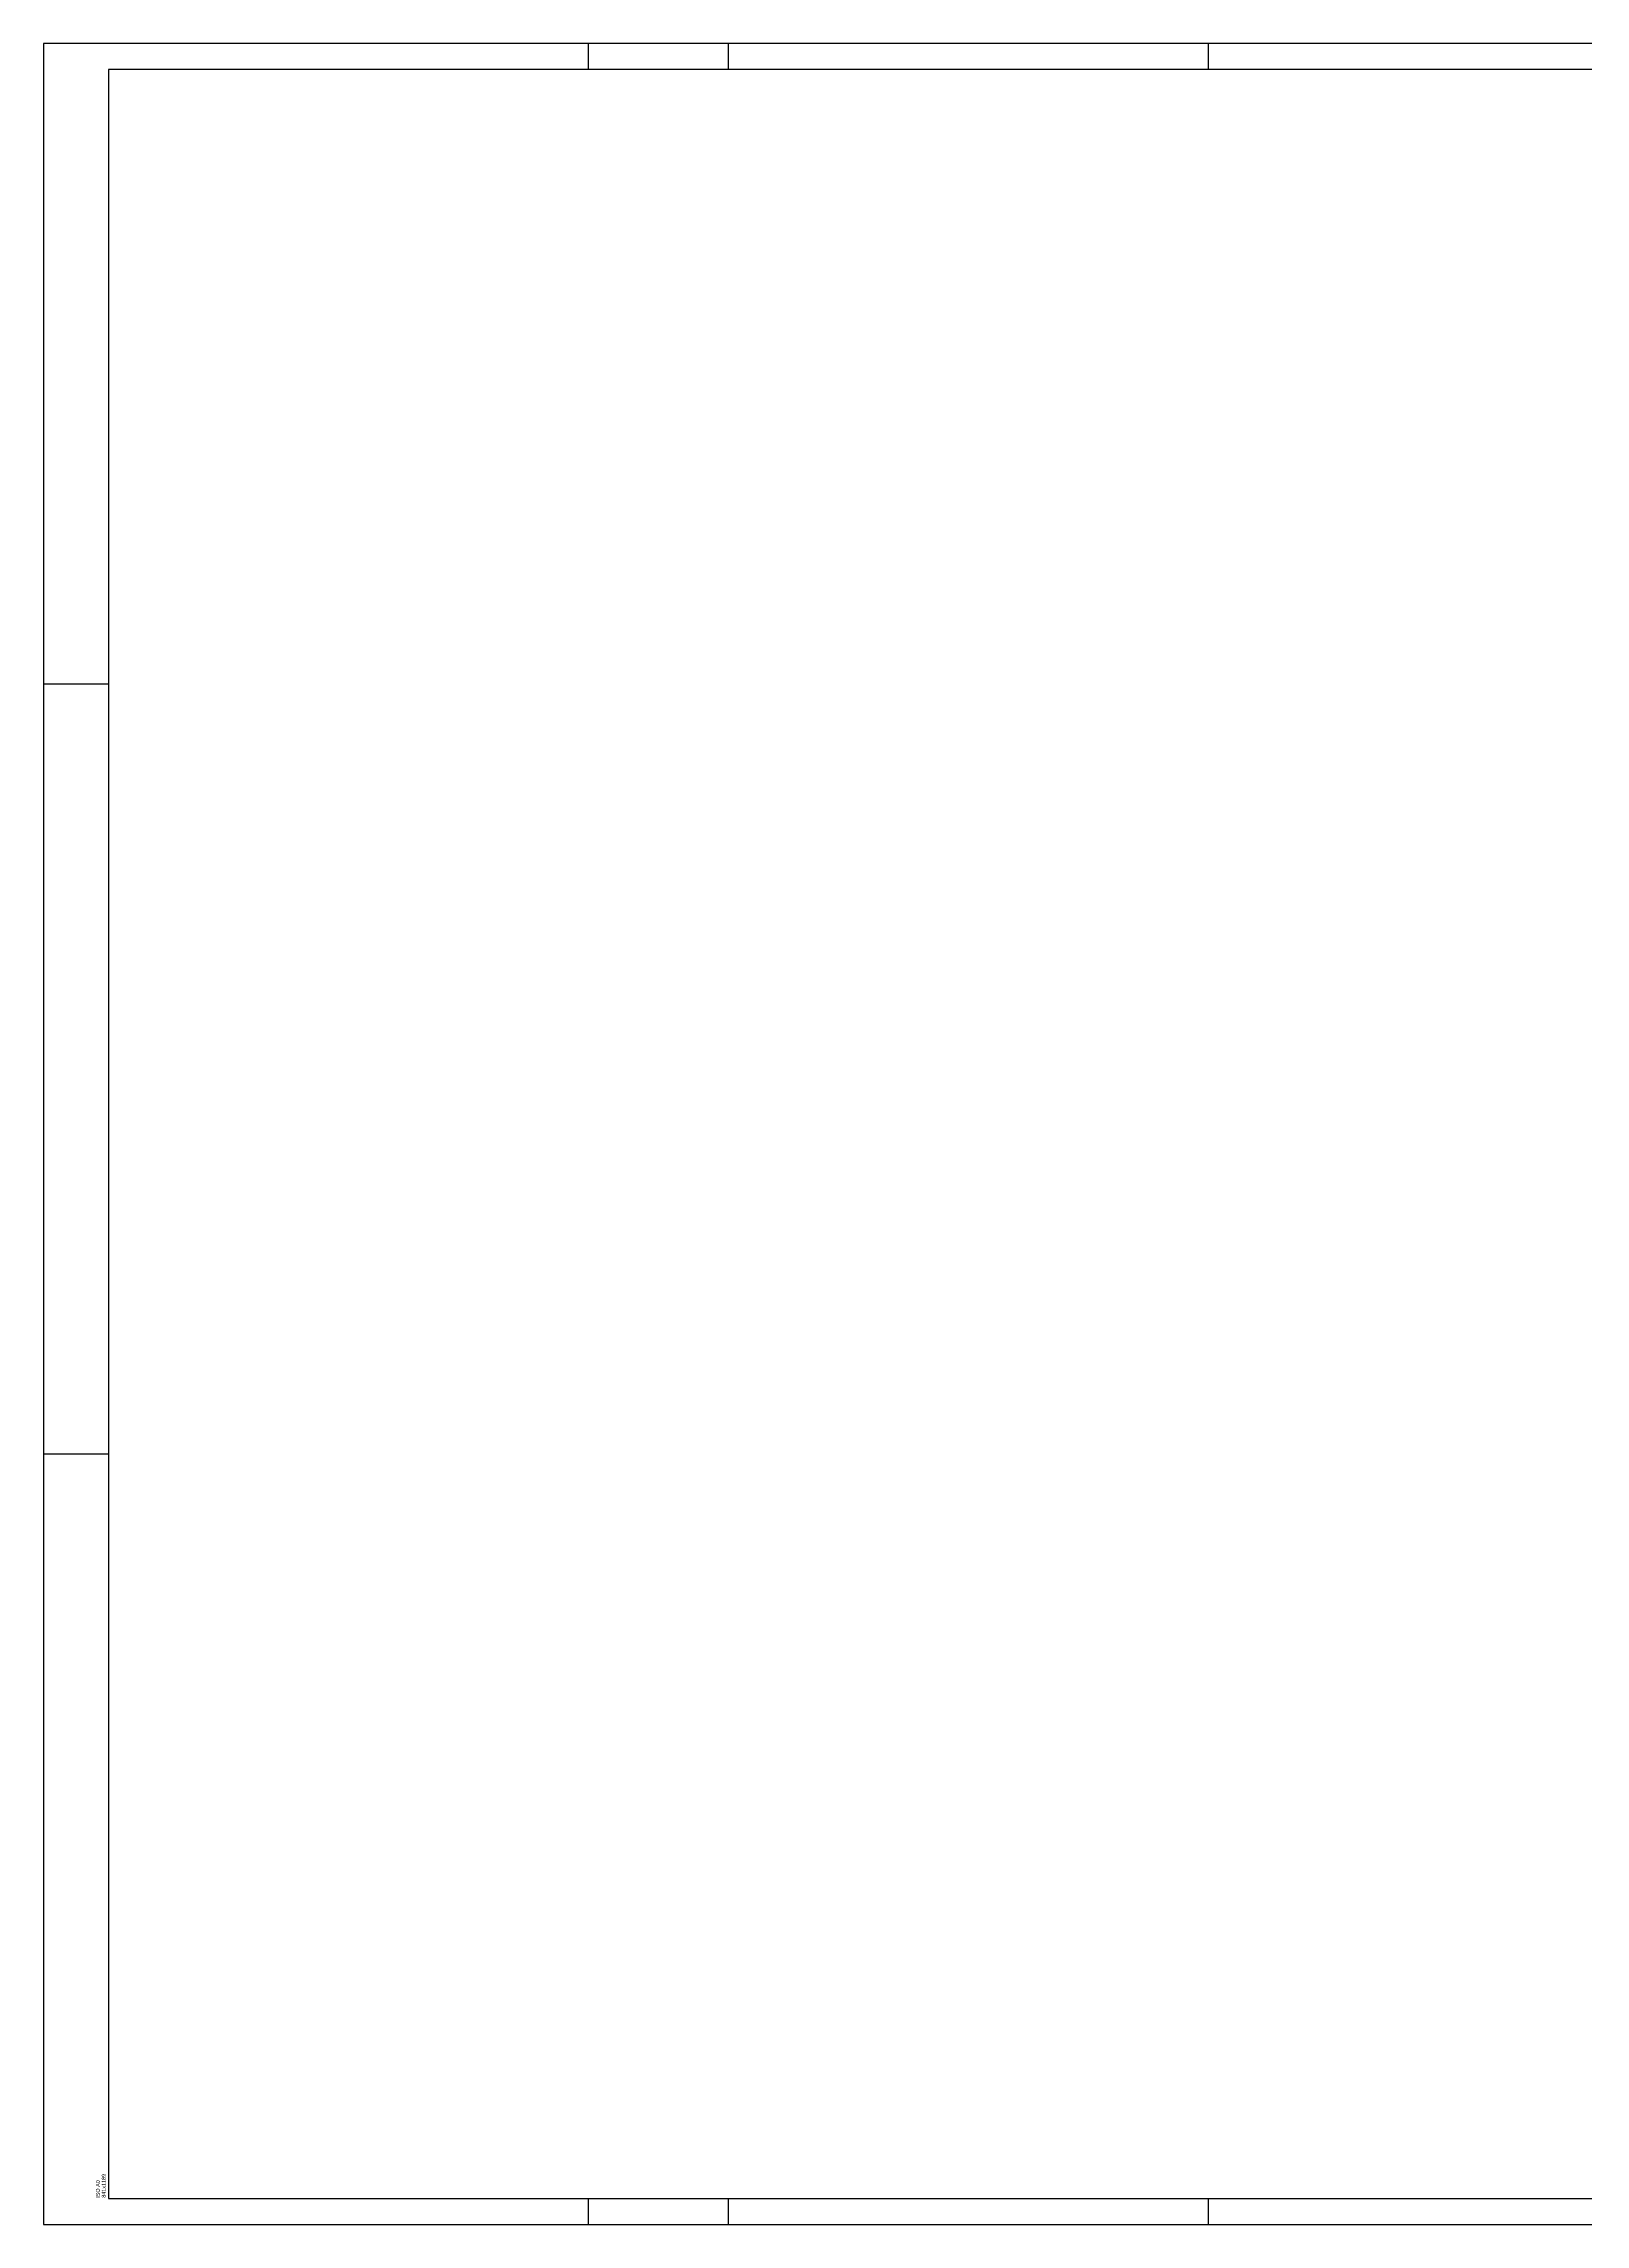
# Model space of a CAD drawing. Header units: millimetres. Extents: x 0 to 687901, y 0 to 346525.
# Drawn here: x 5429 to 6024, y 3803 to 4644 of the extents above; entities that cross this region are included whole.
import ezdxf

# ---------------------------------------------------------------- set-up
doc = ezdxf.new("R2010")
doc.units = ezdxf.units.MM
doc.layers.add('ARQ_Prancha', color=7, linetype='Continuous')
doc.layers.add('ARQ_Prancha lin_grossa', color=111, linetype='Continuous')
doc.styles.add('DES-ROMANS', font='arial.ttf')

msp = doc.modelspace()

# ---------------------------------------------------------------- linework, layer by layer
at = {"layer": 'ARQ_Prancha'}
for p, q in [((5639.07, 4644.3), (5639.07, 4634.3)), ((5693.07, 4644.3), (5693.07, 4634.3)), ((5878.07, 4644.3), (5878.07, 4634.3)), ((5454.07, 4397.3), (5429.07, 4397.3)), ((5454.07, 4100.3), (5429.07, 4100.3)), ((5639.07, 3813.3), (5639.07, 3803.3)), ((5693.07, 3813.3), (5693.07, 3803.3)), ((5878.07, 3813.3), (5878.07, 3803.3))]:
    msp.add_line(p, q, dxfattribs=at)
msp.add_lwpolyline([(5429.07, 3803.3), (6618.07, 3803.3), (6618.07, 4644.3), (5429.07, 4644.3)], close=True, dxfattribs=at)
at = {"layer": 'ARQ_Prancha lin_grossa'}
msp.add_lwpolyline([(6608.07, 3813.3), (6608.07, 4634.3), (5454.07, 4634.3), (5454.07, 3813.3), (6608.07, 3813.3)], close=True, dxfattribs=at)

# ---------------------------------------------------------------- texts
at = {"layer": 'ARQ_Prancha', "style": 'DES-ROMANS'}
for s, p in [('ISO A0', (5450.75, 3813.57)), ('841x1189', (5453, 3813.57))]:
    msp.add_text(s, height=1.5, rotation=90, dxfattribs=at).set_placement(p)

doc.saveas('drawing.dxf')
